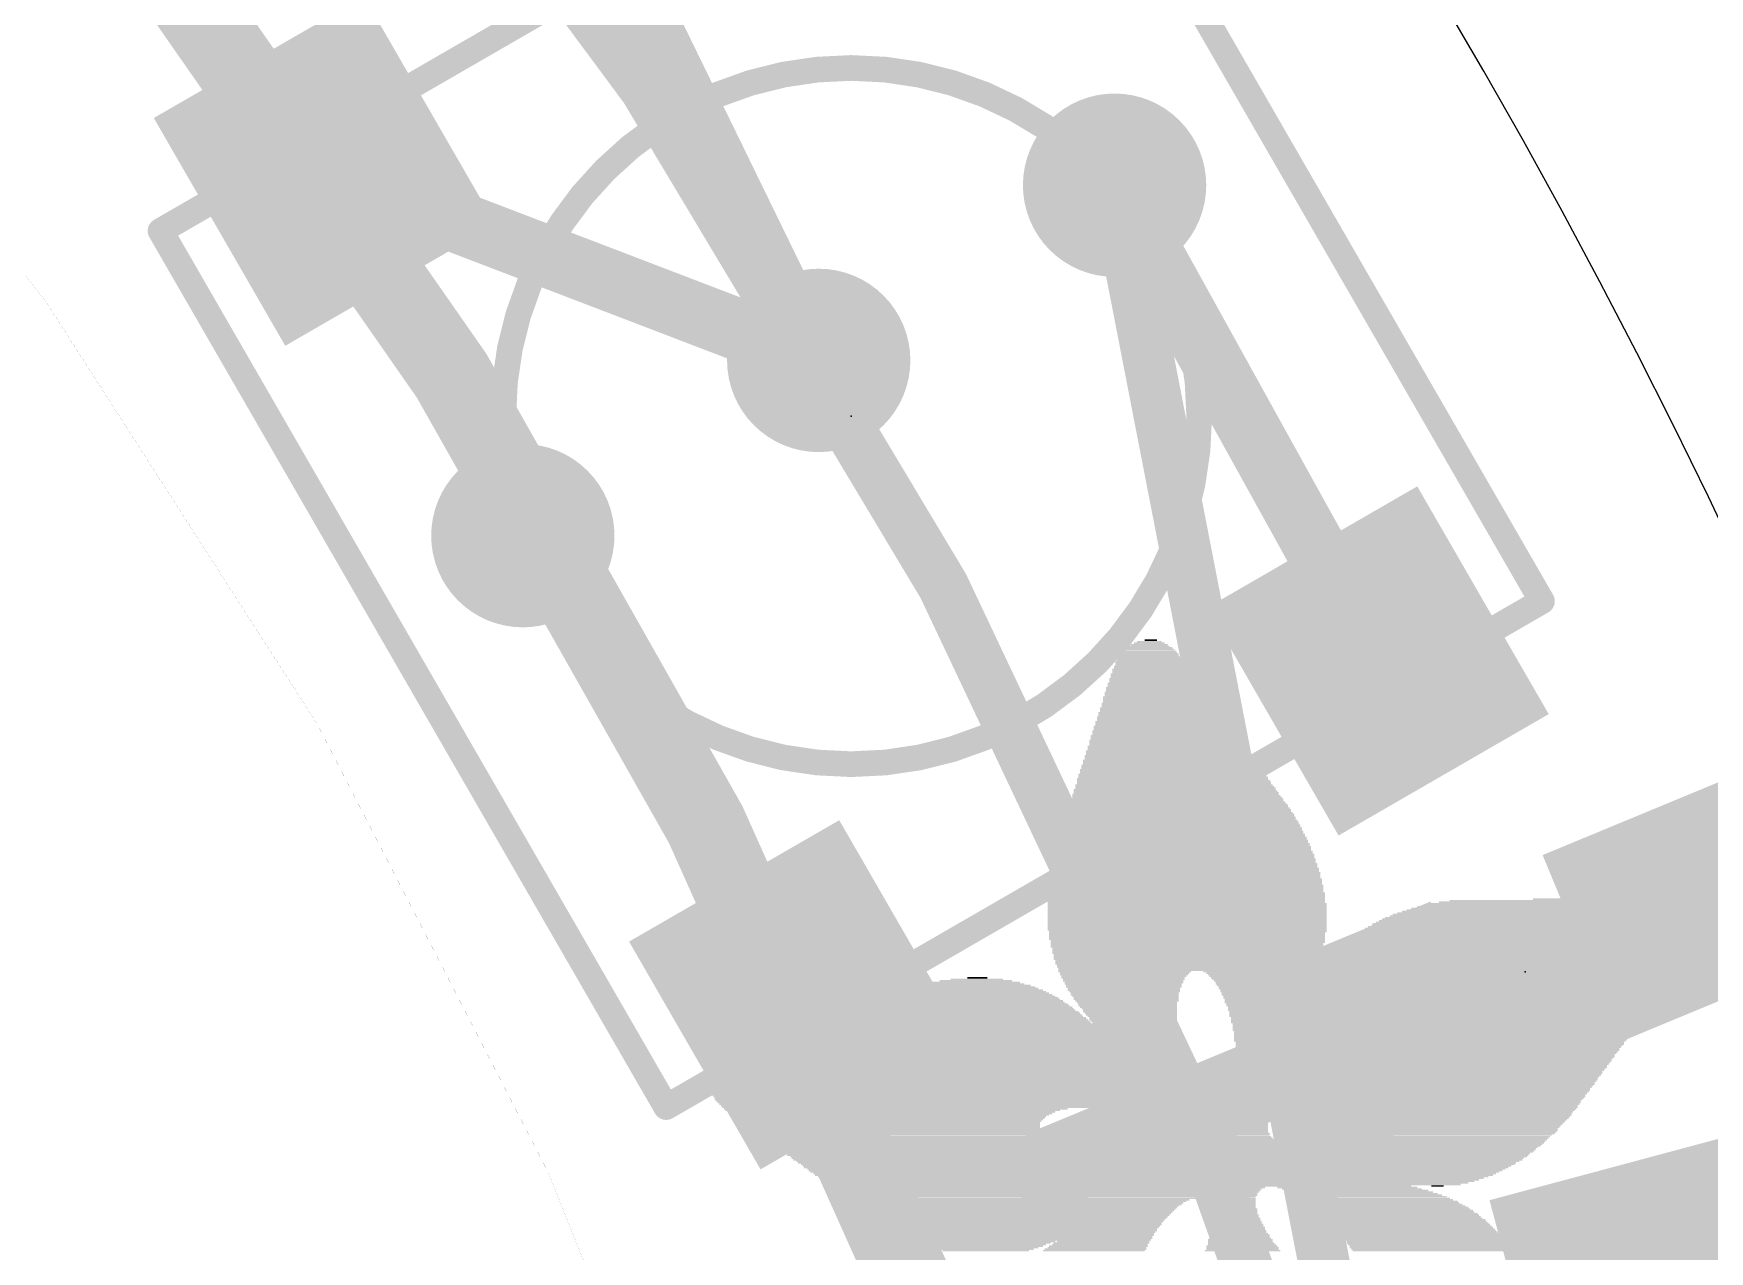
# Model space of a CAD drawing. Extents: x -33.4 to 34.4, y -34.2 to 33.7.
# Drawn here: x 21.25 to 29.54, y 10.48 to 16.5 of the extents above; entities that cross this region are included whole.
import ezdxf

# ---------------------------------------------------------------- set-up
doc = ezdxf.new("R2010")
doc.units = 0
for name, color, linetype in [('1', 22, 'CONTINUOUS'), ('16', 175, 'CONTINUOUS'), ('18', 82, 'CONTINUOUS'), ('20', 7, 'CONTINUOUS'), ('21', 2, 'CONTINUOUS'), ('22', 6, 'CONTINUOUS'), ('23', 7, 'CONTINUOUS')]:
    doc.layers.add(name, color=color, linetype=linetype)

# ---------------------------------------------------------------- blocks, each defined once
blk = doc.blocks.new('RECT')
blk.add_solid([(-0.5, -0.5), (0.5, -0.5), (-0.5, 0.5), (0.5, 0.5)])
blk = doc.blocks.new('ROUNDV')
at = {"const_width": 0.5}
blk.add_lwpolyline([(0, -0.25, 1), (0, 0.25, 1), (0, -0.25)], format="xyb", dxfattribs=at)

msp = doc.modelspace()

# ---------------------------------------------------------------- linework, layer by layer
at = {"layer": '1'}
for points, const_width in [([(29.2, 0, 0.4142), (0, 29.2)], 0.254), ([(22.7199, 15.8863, 1), (22.6654, 15.744)], 0.1524), ([(26.6653, 15.7829, 1), (26.532, 15.7091)], 0.1524), ([(25.1086, 14.8089, 1), (25.1631, 14.9512)], 0.1524), ([(27.8339, 13.3579, 1), (27.9672, 13.4318)], 0.1524), ([(27.8827, 11.4393, 1), (27.8049, 11.6271)], 0.2032), ([(26.9476, 11.2722, 1), (27.0253, 11.0844)], 0.2032), ([(27.0254, 11.0844, 1), (26.9476, 11.2722)], 0.2032), ([(26.2438, 10.9806, 1), (26.3215, 10.7928)], 0.2032)]:
    msp.add_lwpolyline(points, format="xyb", dxfattribs=dict(at, const_width=const_width))
for points, const_width in [([(22.6927, 15.8152), (25.1358, 14.8801)], 0.3048), ([(26.5986, 15.746), (27.9006, 13.3948)], 0.3048), ([(26.9865, 11.1783), (27.8438, 11.5332)], 0.4064), ([(26.2827, 10.8867), (26.9865, 11.1783)], 0.4064)]:
    msp.add_lwpolyline(points, dxfattribs=dict(at, const_width=const_width))
at = {"layer": '16'}
for points, const_width in [([(27.5085, 0.3, 0.4206), (-0.3001, 27.5079)], 0.4064), ([(26.661, 15.7581, 1), (26.5363, 15.7338)], 0.127), ([(25.0788, 14.8522, 1), (25.1929, 14.9079)], 0.127)]:
    msp.add_lwpolyline(points, format="xyb", dxfattribs=dict(at, const_width=const_width))
at = {"layer": '16', "const_width": 0.254}
for points in [[(21.6169, 22.0937), (25.1358, 14.8801)], [(26.5986, 15.746), (28.1305, 7.8674)]]:
    msp.add_lwpolyline(points, dxfattribs=at)
at = {"layer": '20', "const_width": 0.0003}
msp.add_lwpolyline([(0, -26.162, 1), (0, 26.162, 1), (0, -26.162)], format="xyb", dxfattribs=at)
at = {"layer": '20'}
msp.add_arc((0, 0), 32.766, 0, 90, dxfattribs=at)
at = {"layer": '21', "const_width": 0.127}
for points in [[(21.8816, 15.5201), (25.4323, 17.5701)], [(26.6617, 17.2406), (28.7117, 13.6899)], [(24.3816, 11.1899), (21.8816, 15.5201)], [(28.7117, 13.6899), (24.3816, 11.1899)], [(29.113, 10.389), (29.9823, 10.6219)]]:
    msp.add_lwpolyline(points, dxfattribs=at)
at = {"layer": '21'}
for points, const_width in [([(25.2966, 12.8845, 1), (25.2966, 16.3255, 1), (25.2966, 12.8845)], 0.127), ([(21.9091, 15.5359, 1), (21.8541, 15.5042)], 0.0635), ([(21.8657, 15.5476, 1), (21.8974, 15.4926)], 0.0635), ([(28.6842, 13.6741, 1), (28.7392, 13.7058)], 0.0635), ([(28.7276, 13.6624, 1), (28.6958, 13.7174)], 0.0635), ([(24.3657, 11.2174, 1), (24.3974, 11.1624)], 0.0635), ([(24.3541, 11.1741, 1), (24.4091, 11.2058)], 0.0635)]:
    msp.add_lwpolyline(points, format="xyb", dxfattribs=dict(at, const_width=const_width))
at = {"layer": '23'}
for p in [(25.2966, 14.605), (28.6291, 11.8585)]:
    msp.add_point(p, dxfattribs=at)

# ---------------------------------------------------------------- block references
at = {"layer": '1', "xscale": 1.3, "yscale": 1.2}
for p, rotation in [((22.6927, 15.8152), 120), ((27.9006, 13.3948), 120), ((25.0427, 11.7448), 120), ((29.2001, 10.257), 105)]:
    msp.add_blockref('RECT', p, dxfattribs=dict(at, rotation=rotation))
at = {"layer": '1', "xscale": 1.1, "rotation": 22.5}
for p in [(29.4144, 12.1838), (27.8438, 11.5332)]:
    msp.add_blockref('RECT', p, dxfattribs=at)
at = {"layer": '18', "xscale": 0.9064, "yscale": 0.9064}
for p in [(26.5986, 15.746), (26.5986, 15.746), (25.1358, 14.8801), (25.1358, 14.8801), (23.6728, 14.0139), (23.6728, 14.0139)]:
    msp.add_blockref('ROUNDV', p, dxfattribs=at)
at = {"layer": '22', "rotation": 180}
for p, xscale, yscale in [((26.7703, 13.429), 0.2896, 0.0076), ((26.7703, 13.4214), 0.2896, 0.0076), ((26.7704, 13.4366), 0.2743, 0.0076), ((26.7704, 13.4442), 0.2591, 0.0076), ((26.7703, 13.4519), 0.2438, 0.0077), ((26.7703, 13.4595), 0.2286, 0.0076), ((26.7665, 13.4671), 0.2058, 0.0076), ((26.7704, 13.4747), 0.1829, 0.0076), ((26.7703, 13.4823), 0.1524, 0.0076), ((26.7704, 13.49), 0.1219, 0.0077), ((26.778, 13.4976), 0.0609, 0.0076), ((26.7779, 13.3528), 0.381, 0.0076), ((26.7818, 13.3452), 0.3887, 0.0076), ((26.7856, 13.3376), 0.3963, 0.0077), ((26.778, 13.368), 0.3657, 0.0076), ((26.7818, 13.3604), 0.3733, 0.0076), ((26.7742, 13.3909), 0.3429, 0.0076), ((26.7742, 13.3833), 0.3429, 0.0076), ((26.778, 13.3757), 0.3505, 0.0077), ((26.7703, 13.4061), 0.32, 0.0076), ((26.7742, 13.3985), 0.3277, 0.0076), ((26.7703, 13.4138), 0.3048, 0.0077), ((26.797, 13.2614), 0.48, 0.0077), ((26.7932, 13.2842), 0.4572, 0.0076), ((26.7932, 13.2766), 0.4572, 0.0076), ((26.797, 13.269), 0.4648, 0.0076), ((26.7932, 13.2918), 0.442, 0.0076), ((26.7894, 13.3071), 0.4343, 0.0076), ((26.7894, 13.2995), 0.4343, 0.0077), ((26.7818, 13.3299), 0.4039, 0.0076), ((26.7856, 13.3223), 0.4115, 0.0076), ((26.7894, 13.3147), 0.4191, 0.0076), ((26.8123, 13.1852), 0.5563, 0.0077), ((26.8161, 13.1775), 0.5639, 0.0076), ((26.8046, 13.2156), 0.5258, 0.0076), ((26.8084, 13.208), 0.5334, 0.0076), ((26.8122, 13.2004), 0.541, 0.0076), ((26.8122, 13.1928), 0.541, 0.0076), ((26.8008, 13.2385), 0.503, 0.0076), ((26.8046, 13.2309), 0.5106, 0.0076), ((26.8084, 13.2233), 0.5182, 0.0077), ((26.8008, 13.2537), 0.4876, 0.0076), ((26.8008, 13.2461), 0.4876, 0.0076), ((26.8313, 13.0937), 0.6553, 0.0076), ((26.8275, 13.1166), 0.6325, 0.0076), ((26.8275, 13.109), 0.6325, 0.0077), ((26.8313, 13.1013), 0.6401, 0.0076), ((26.8237, 13.1318), 0.6096, 0.0076), ((26.8275, 13.1242), 0.6172, 0.0076), ((26.8199, 13.1394), 0.6019, 0.0076), ((26.8161, 13.1623), 0.5791, 0.0076), ((26.8199, 13.1547), 0.5867, 0.0076), ((26.8237, 13.1471), 0.5943, 0.0077), ((26.8199, 13.1699), 0.5715, 0.0076), ((26.8428, 13.0251), 0.7239, 0.0076), ((26.8466, 13.0175), 0.7315, 0.0076), ((26.8504, 13.0099), 0.7391, 0.0076), ((26.8389, 13.048), 0.701, 0.0076), ((26.8427, 13.0404), 0.7086, 0.0076), ((26.8427, 13.0328), 0.7086, 0.0077), ((26.8351, 13.0709), 0.6782, 0.0077), ((26.8389, 13.0632), 0.6858, 0.0076), ((26.8389, 13.0556), 0.6858, 0.0076), ((26.8351, 13.0785), 0.663, 0.0076), ((26.8313, 13.0861), 0.6553, 0.0076), ((26.8656, 12.9261), 0.8306, 0.0076), ((26.858, 12.9489), 0.8001, 0.0076), ((26.8618, 12.9413), 0.8077, 0.0076), ((26.8656, 12.9337), 0.8153, 0.0076), ((26.8542, 12.9718), 0.7773, 0.0076), ((26.858, 12.9642), 0.7849, 0.0076), ((26.8618, 12.9566), 0.7925, 0.0077), ((26.8465, 13.0023), 0.7468, 0.0076), ((26.8503, 12.9947), 0.7544, 0.0077), ((26.8541, 12.987), 0.762, 0.0076), ((26.8541, 12.9794), 0.762, 0.0076), ((26.877, 12.8575), 0.8992, 0.0076), ((26.8808, 12.8499), 0.9068, 0.0076), ((26.8808, 12.8422), 0.9068, 0.0077), ((26.877, 12.8727), 0.884, 0.0076), ((26.877, 12.8651), 0.884, 0.0076), ((26.8732, 12.8803), 0.8763, 0.0077), ((26.8694, 12.9032), 0.8534, 0.0076), ((26.8694, 12.8956), 0.8534, 0.0076), ((26.8732, 12.888), 0.861, 0.0076), ((26.8656, 12.9184), 0.8306, 0.0077), ((26.8694, 12.9108), 0.8382, 0.0076), ((26.8961, 12.7584), 0.9983, 0.0076), ((26.8999, 12.766), 0.9906, 0.0077), ((26.8923, 12.7813), 0.9753, 0.0076), ((26.8961, 12.7737), 0.9829, 0.0076), ((26.8847, 12.8118), 0.9449, 0.0076), ((26.8885, 12.8041), 0.9525, 0.0077), ((26.8923, 12.7965), 0.9601, 0.0076), ((26.8923, 12.7889), 0.9601, 0.0076), ((26.8808, 12.8346), 0.922, 0.0076), ((26.8846, 12.827), 0.9296, 0.0076), ((26.8885, 12.8194), 0.9373, 0.0076), ((26.9113, 12.6898), 1.0744, 0.0077), ((26.9151, 12.6822), 1.082, 0.0076), ((26.9075, 12.7127), 1.0516, 0.0076), ((26.9075, 12.7051), 1.0516, 0.0076), ((26.9113, 12.6975), 1.0592, 0.0076), ((26.8999, 12.7356), 1.0211, 0.0076), ((26.9037, 12.7279), 1.0287, 0.0077), ((26.9075, 12.7203), 1.0363, 0.0076), ((26.8999, 12.7508), 1.0059, 0.0076), ((26.9037, 12.7432), 1.0135, 0.0076), ((26.9266, 12.5984), 1.1659, 0.0076), ((26.9227, 12.6213), 1.143, 0.0076), ((26.9227, 12.6136), 1.143, 0.0077), ((26.9265, 12.606), 1.1506, 0.0076), ((26.9189, 12.6441), 1.1202, 0.0076), ((26.9227, 12.6365), 1.1278, 0.0076), ((26.9227, 12.6289), 1.1278, 0.0076), ((26.9151, 12.667), 1.0972, 0.0076), ((26.919, 12.6594), 1.1049, 0.0076), ((26.919, 12.6517), 1.1049, 0.0077), ((26.9151, 12.6746), 1.082, 0.0076), ((26.9342, 12.5222), 1.2269, 0.0076), ((26.9342, 12.5146), 1.2269, 0.0076), ((26.9304, 12.5451), 1.2039, 0.0076), ((26.9342, 12.5374), 1.2115, 0.0077), ((26.9342, 12.5298), 1.2115, 0.0076), ((26.9304, 12.5679), 1.1887, 0.0076), ((26.9304, 12.5603), 1.1887, 0.0076), ((26.9342, 12.5527), 1.1963, 0.0076), ((26.9266, 12.5908), 1.1659, 0.0076), ((26.9304, 12.5832), 1.1735, 0.0076), ((26.9304, 12.5755), 1.1735, 0.0077), ((26.9418, 12.4384), 1.2878, 0.0076), ((26.9418, 12.4308), 1.2878, 0.0076), ((26.938, 12.446), 1.2801, 0.0076), ((26.938, 12.4765), 1.2649, 0.0076), ((26.938, 12.4689), 1.2649, 0.0076), ((26.938, 12.4612), 1.2649, 0.0077), ((26.9418, 12.4536), 1.2725, 0.0076), ((26.9342, 12.4993), 1.2421, 0.0077), ((26.938, 12.4917), 1.2497, 0.0076), ((26.938, 12.4841), 1.2497, 0.0076), ((26.938, 12.507), 1.2345, 0.0076), ((26.9418, 12.3774), 1.3183, 0.0076), ((26.9456, 12.3698), 1.3259, 0.0076), ((26.9456, 12.3622), 1.3259, 0.0076), ((26.9456, 12.3546), 1.3259, 0.0076), ((26.9494, 12.347), 1.3335, 0.0077), ((26.9418, 12.4155), 1.303, 0.0076), ((26.9418, 12.4079), 1.303, 0.0076), ((26.9418, 12.4003), 1.303, 0.0076), ((26.9456, 12.3927), 1.3106, 0.0076), ((26.9456, 12.3851), 1.3106, 0.0077), ((26.9418, 12.4232), 1.2878, 0.0077), ((26.9494, 12.2784), 1.364, 0.0076), ((26.9494, 12.2708), 1.364, 0.0077), ((26.9494, 12.2631), 1.364, 0.0076), ((26.9494, 12.3165), 1.3488, 0.0076), ((26.9494, 12.3089), 1.3488, 0.0077), ((26.9494, 12.3012), 1.3488, 0.0076), ((26.9494, 12.2936), 1.3488, 0.0076), ((26.9532, 12.286), 1.3564, 0.0076), ((26.9456, 12.3393), 1.3411, 0.0076), ((26.9456, 12.3317), 1.3411, 0.0076), ((26.9456, 12.3241), 1.3411, 0.0076), ((26.9494, 12.2555), 1.364, 0.0076), ((26.9532, 12.2479), 1.3716, 0.0076), ((26.9532, 12.2403), 1.3716, 0.0076), ((26.9532, 12.2327), 1.3716, 0.0077), ((26.9532, 12.225), 1.3716, 0.0076), ((26.9532, 12.2174), 1.3716, 0.0076), ((26.9532, 12.2098), 1.3716, 0.0076), ((26.9532, 12.2022), 1.3716, 0.0076), ((26.957, 12.1946), 1.3792, 0.0077), ((26.957, 12.1869), 1.3792, 0.0076), ((26.957, 12.1793), 1.3792, 0.0076), ((28.7439, 12.1793), 1.2954, 0.0076), ((28.7553, 12.1869), 1.2573, 0.0076), ((28.763, 12.1946), 1.2115, 0.0077), ((28.7782, 12.2022), 1.1506, 0.0076), ((28.7934, 12.2098), 1.0744, 0.0076), ((28.9687, 12.2174), 0.602, 0.0076), ((26.957, 12.1717), 1.3792, 0.0076), ((26.957, 12.1641), 1.3792, 0.0076), ((26.957, 12.1565), 1.3792, 0.0077), ((26.957, 12.1488), 1.3792, 0.0076), ((26.957, 12.1412), 1.3792, 0.0076), ((26.957, 12.1336), 1.3792, 0.0076), ((26.957, 12.126), 1.3792, 0.0076), ((26.957, 12.1184), 1.3792, 0.0077), ((26.957, 12.1107), 1.3792, 0.0076), ((26.957, 12.1031), 1.3792, 0.0076), ((26.957, 12.0955), 1.3792, 0.0076), ((28.6639, 12.0955), 1.5774, 0.0076), ((28.6677, 12.1031), 1.5544, 0.0076), ((28.6753, 12.1107), 1.5392, 0.0076), ((28.6829, 12.1184), 1.524, 0.0077), ((28.6867, 12.126), 1.5011, 0.0076), ((28.6944, 12.1336), 1.4707, 0.0076), ((28.702, 12.1412), 1.4554, 0.0076), ((28.7096, 12.1488), 1.425, 0.0076), ((28.7172, 12.1565), 1.3945, 0.0077), ((28.7287, 12.1641), 1.3716, 0.0076), ((28.7363, 12.1717), 1.3411, 0.0076), ((26.957, 12.0879), 1.3792, 0.0076), ((26.957, 12.0803), 1.3792, 0.0077), ((26.957, 12.0726), 1.3792, 0.0076), ((26.957, 12.065), 1.3792, 0.0076), ((26.9608, 12.0574), 1.3716, 0.0076), ((26.957, 12.0498), 1.364, 0.0076), ((26.957, 12.0422), 1.364, 0.0077), ((26.957, 12.0345), 1.364, 0.0076), ((26.957, 12.0269), 1.364, 0.0076), ((26.957, 12.0193), 1.364, 0.0076), ((26.9608, 12.0117), 1.3564, 0.0076), ((28.6068, 12.0117), 1.7069, 0.0076), ((28.6144, 12.0193), 1.6917, 0.0076), ((28.6182, 12.0269), 1.684, 0.0076), ((28.6258, 12.0345), 1.684, 0.0076), ((28.6258, 12.0422), 1.6688, 0.0077), ((28.6334, 12.0498), 1.6536, 0.0076), ((28.6373, 12.0574), 1.6459, 0.0076), ((28.6449, 12.065), 1.6307, 0.0076), ((28.6486, 12.0726), 1.6231, 0.0076), ((28.6563, 12.0803), 1.6078, 0.0077), ((28.6601, 12.0879), 1.585, 0.0076), ((26.9608, 12.0041), 1.3564, 0.0077), ((26.957, 11.9964), 1.3488, 0.0076), ((26.957, 11.9888), 1.3488, 0.0076), ((26.957, 11.9812), 1.3488, 0.0076), ((26.9609, 11.9736), 1.3411, 0.0076), ((26.9609, 11.966), 1.3411, 0.0077), ((26.9571, 11.9583), 1.3335, 0.0076), ((26.9571, 11.9507), 1.3335, 0.0076), ((26.957, 11.9355), 1.3182, 0.0076), ((26.9609, 11.9431), 1.3259, 0.0076), ((28.5534, 11.9355), 1.7526, 0.0076), ((28.561, 11.9431), 1.7526, 0.0076), ((28.5648, 11.9507), 1.745, 0.0076), ((28.5724, 11.9583), 1.7449, 0.0076), ((28.5763, 11.966), 1.7373, 0.0077), ((28.5839, 11.9736), 1.7374, 0.0076), ((28.5877, 11.9812), 1.7298, 0.0076), ((28.5915, 11.9888), 1.7222, 0.0076), ((28.5992, 11.9964), 1.7221, 0.0076), ((28.6029, 12.0041), 1.7145, 0.0077), ((26.957, 11.9279), 1.3182, 0.0077), ((26.957, 11.9202), 1.3182, 0.0076), ((26.9608, 11.9126), 1.3106, 0.0076), ((26.957, 11.905), 1.303, 0.0076), ((26.957, 11.8974), 1.303, 0.0076), ((26.9608, 11.8898), 1.2954, 0.0077), ((26.957, 11.8821), 1.2878, 0.0076), ((26.9608, 11.8745), 1.2802, 0.0076), ((26.9608, 11.8669), 1.2802, 0.0076), ((26.6484, 11.8593), 0.6554, 0.0076), ((26.6484, 11.8517), 0.64, 0.0077), ((27.3152, 11.8593), 0.5563, 0.0076), ((27.3228, 11.8517), 0.541, 0.0077), ((28.4924, 11.8517), 1.7526, 0.0077), ((28.5039, 11.8669), 1.7602, 0.0076), ((28.5001, 11.8593), 1.7526, 0.0076), ((28.5115, 11.8745), 1.7602, 0.0076), ((28.5153, 11.8821), 1.7526, 0.0076), ((28.5267, 11.8974), 1.7602, 0.0076), ((28.5229, 11.8898), 1.7526, 0.0077), ((28.5305, 11.905), 1.7526, 0.0076), ((28.5382, 11.9126), 1.7526, 0.0076), ((28.5458, 11.9279), 1.7526, 0.0077), ((28.5458, 11.9202), 1.7526, 0.0076), ((25.9016, 11.7678), 0.6858, 0.0076), ((25.9017, 11.7755), 0.6401, 0.0077), ((25.9055, 11.7831), 0.6019, 0.0076), ((25.9055, 11.7907), 0.5563, 0.0076), ((25.9055, 11.7983), 0.4953, 0.0076), ((25.9131, 11.8059), 0.4343, 0.0076), ((25.9131, 11.8136), 0.3581, 0.0077), ((25.9169, 11.8212), 0.2591, 0.0076), ((25.9207, 11.8288), 0.099, 0.0076), ((26.6446, 11.844), 0.6324, 0.0076), ((26.6446, 11.8364), 0.6172, 0.0076), ((26.6408, 11.8288), 0.6096, 0.0076), ((26.6446, 11.8212), 0.602, 0.0076), ((26.6408, 11.8136), 0.5944, 0.0077), ((26.6446, 11.8059), 0.5868, 0.0076), ((26.6408, 11.7983), 0.5791, 0.0076), ((26.6446, 11.7907), 0.5715, 0.0076), ((26.6446, 11.7831), 0.5715, 0.0076), ((26.6446, 11.7755), 0.5562, 0.0077), ((26.6446, 11.7678), 0.5562, 0.0076), ((27.3228, 11.844), 0.5258, 0.0076), ((27.3266, 11.8364), 0.5182, 0.0076), ((27.3304, 11.8288), 0.5106, 0.0076), ((27.3304, 11.8212), 0.4953, 0.0076), ((27.3342, 11.8136), 0.4876, 0.0077), ((27.338, 11.8059), 0.48, 0.0076), ((27.3342, 11.7983), 0.4724, 0.0076), ((27.338, 11.7907), 0.4648, 0.0076), ((27.338, 11.7831), 0.4496, 0.0076), ((28.2143, 11.7755), 2.2022, 0.0077), ((28.2143, 11.7678), 2.187, 0.0076), ((28.4467, 11.7831), 1.7526, 0.0076), ((28.4543, 11.7983), 1.7526, 0.0076), ((28.4543, 11.7907), 1.7526, 0.0076), ((28.462, 11.8059), 1.7526, 0.0076), ((28.4696, 11.8212), 1.7526, 0.0076), ((28.4696, 11.8136), 1.7526, 0.0077), ((28.4772, 11.8288), 1.7526, 0.0076), ((28.4886, 11.844), 1.7602, 0.0076), ((28.4848, 11.8364), 1.7526, 0.0076), ((25.8407, 11.684), 1.0973, 0.0076), ((25.8445, 11.6916), 1.0592, 0.0076), ((25.8559, 11.6993), 1.0211, 0.0077), ((25.8597, 11.7069), 0.983, 0.0076), ((25.8674, 11.7145), 0.9525, 0.0076), ((25.8712, 11.7221), 0.9144, 0.0076), ((25.8788, 11.7297), 0.8839, 0.0076), ((25.8826, 11.7374), 0.8458, 0.0077), ((25.8864, 11.745), 0.8078, 0.0076), ((25.8902, 11.7526), 0.7696, 0.0076), ((25.8979, 11.7602), 0.7239, 0.0076), ((26.6484, 11.7602), 0.5486, 0.0076), ((26.6484, 11.7526), 0.5334, 0.0076), ((26.6484, 11.745), 0.5334, 0.0076), ((26.6522, 11.7374), 0.5258, 0.0077), ((26.656, 11.7297), 0.5182, 0.0076), ((26.656, 11.7221), 0.5182, 0.0076), ((26.6599, 11.7145), 0.5105, 0.0076), ((26.6599, 11.7069), 0.4953, 0.0076), ((26.6637, 11.6993), 0.4877, 0.0077), ((26.6637, 11.6916), 0.4877, 0.0076), ((26.6675, 11.684), 0.4801, 0.0076), ((28.2143, 11.7602), 2.187, 0.0076), ((28.2143, 11.7526), 2.1717, 0.0076), ((28.2105, 11.745), 2.164, 0.0076), ((28.2105, 11.7374), 2.1488, 0.0077), ((28.2105, 11.7297), 2.1488, 0.0076), ((28.2105, 11.7221), 2.1336, 0.0076), ((28.2067, 11.7145), 2.126, 0.0076), ((28.2029, 11.7069), 2.1184, 0.0076), ((28.2067, 11.6993), 2.1108, 0.0077), ((28.2029, 11.6916), 2.1031, 0.0076), ((28.2029, 11.684), 2.0879, 0.0076), ((25.9703, 11.6002), 1.8745, 0.0076), ((25.7683, 11.6078), 1.425, 0.0076), ((25.7759, 11.6154), 1.3944, 0.0076), ((25.7835, 11.6231), 1.364, 0.0077), ((25.7912, 11.6307), 1.3335, 0.0076), ((25.795, 11.6383), 1.2954, 0.0076), ((25.8064, 11.6459), 1.2573, 0.0076), ((25.814, 11.6535), 1.2268, 0.0076), ((25.8217, 11.6612), 1.1963, 0.0077), ((25.8255, 11.6688), 1.1583, 0.0076), ((25.8331, 11.6764), 1.1277, 0.0076), ((26.6713, 11.6764), 0.4725, 0.0076), ((26.6751, 11.6688), 0.4648, 0.0076), ((26.6751, 11.6612), 0.4648, 0.0077), ((26.6789, 11.6535), 0.4572, 0.0076), ((26.6827, 11.6459), 0.4496, 0.0076), ((26.6865, 11.6383), 0.442, 0.0076), ((26.6903, 11.6307), 0.4344, 0.0076), ((26.6903, 11.6231), 0.4344, 0.0077), ((26.6942, 11.6154), 0.4267, 0.0076), ((26.698, 11.6078), 0.4191, 0.0076), ((28.199, 11.6688), 2.0803, 0.0076), ((28.2029, 11.6764), 2.0879, 0.0076), ((28.1991, 11.6612), 2.065, 0.0077), ((28.1953, 11.6535), 2.0574, 0.0076), ((28.1953, 11.6459), 2.0574, 0.0076), ((28.1914, 11.6383), 2.0497, 0.0076), ((28.1914, 11.6307), 2.0345, 0.0076), ((28.1838, 11.6078), 2.0193, 0.0076), ((28.1877, 11.6231), 2.0269, 0.0077), ((28.1877, 11.6154), 2.0269, 0.0076), ((28.1838, 11.6002), 2.0041, 0.0076), ((25.8407, 11.5164), 2.1488, 0.0076), ((25.8521, 11.524), 2.126, 0.0076), ((25.8674, 11.5316), 2.0955, 0.0076), ((25.8788, 11.5392), 2.0726, 0.0076), ((25.8864, 11.5469), 2.0422, 0.0077), ((25.8979, 11.5545), 2.0193, 0.0076), ((25.9093, 11.5621), 1.9965, 0.0076), ((25.9207, 11.5697), 1.9736, 0.0076), ((25.9322, 11.5773), 1.9507, 0.0076), ((25.9436, 11.585), 1.9279, 0.0077), ((25.9588, 11.5926), 1.8974, 0.0076), ((28.18, 11.5926), 1.9964, 0.0076), ((28.18, 11.585), 1.9964, 0.0077), ((28.1762, 11.5773), 1.9888, 0.0076), ((28.1724, 11.5697), 1.9812, 0.0076), ((28.1762, 11.5621), 1.9736, 0.0076), ((28.1724, 11.5545), 1.966, 0.0076), ((28.1686, 11.5469), 1.9584, 0.0077), ((28.1609, 11.524), 1.9431, 0.0076), ((28.1648, 11.5392), 1.9507, 0.0076), ((28.1648, 11.5316), 1.9507, 0.0076), ((28.1572, 11.5164), 1.9355, 0.0076), ((25.7797, 11.4402), 2.3012, 0.0076), ((25.7797, 11.4326), 2.3012, 0.0077), ((25.7835, 11.4478), 2.2936, 0.0076), ((25.7835, 11.4554), 2.2784, 0.0076), ((25.7873, 11.463), 2.2707, 0.0076), ((25.795, 11.4707), 2.2555, 0.0077), ((25.7988, 11.4783), 2.2479, 0.0076), ((25.8064, 11.4859), 2.2326, 0.0076), ((25.8102, 11.4935), 2.2098, 0.0076), ((25.8217, 11.5011), 2.1869, 0.0076), ((25.8293, 11.5088), 2.1717, 0.0077), ((28.1533, 11.4935), 1.9127, 0.0076), ((28.1495, 11.4859), 1.905, 0.0076), ((28.1457, 11.4783), 1.8974, 0.0076), ((28.1457, 11.4707), 1.8974, 0.0077), ((28.1419, 11.463), 1.8898, 0.0076), ((28.1381, 11.4554), 1.8822, 0.0076), ((28.1343, 11.4478), 1.8746, 0.0076), ((28.1343, 11.4402), 1.8746, 0.0076), ((28.1304, 11.4326), 1.8669, 0.0077), ((28.1572, 11.5088), 1.9203, 0.0077), ((28.1572, 11.5011), 1.9203, 0.0076), ((25.7721, 11.3792), 2.347, 0.0076), ((25.7721, 11.3716), 2.347, 0.0076), ((25.7759, 11.364), 2.3546, 0.0076), ((25.7759, 11.3564), 2.3546, 0.0077), ((25.7721, 11.4021), 2.3318, 0.0076), ((25.7721, 11.3945), 2.3318, 0.0077), ((25.7759, 11.3868), 2.3394, 0.0076), ((25.776, 11.4173), 2.3241, 0.0076), ((25.776, 11.4097), 2.3241, 0.0076), ((25.7759, 11.4249), 2.3088, 0.0076), ((27.4866, 11.4021), 0.5792, 0.0076), ((27.4599, 11.3868), 0.5258, 0.0076), ((27.4485, 11.3792), 0.503, 0.0076), ((27.418, 11.3564), 0.442, 0.0077), ((28.1267, 11.4249), 1.8593, 0.0076), ((28.1267, 11.4173), 1.8593, 0.0076), ((27.5095, 11.4097), 0.6249, 0.0076), ((27.4714, 11.3945), 0.5487, 0.0077), ((27.4371, 11.3716), 0.4801, 0.0076), ((27.4295, 11.364), 0.4649, 0.0076), ((28.4772, 11.4097), 1.143, 0.0076), ((28.4886, 11.4021), 1.1049, 0.0076), ((28.4925, 11.3945), 1.0821, 0.0077), ((28.4962, 11.3868), 1.0745, 0.0076), ((28.4962, 11.3792), 1.0591, 0.0076), ((28.4925, 11.3716), 1.0515, 0.0076), ((28.4925, 11.364), 1.0363, 0.0076), ((28.4925, 11.3564), 1.0363, 0.0077), ((25.7759, 11.3335), 2.3698, 0.0076), ((25.7797, 11.3259), 2.3774, 0.0076), ((25.7797, 11.3183), 2.3774, 0.0077), ((25.7836, 11.3106), 2.3851, 0.0076), ((25.7836, 11.303), 2.3851, 0.0076), ((25.7797, 11.3487), 2.3622, 0.0076), ((25.7797, 11.3411), 2.3622, 0.0076), ((25.7912, 11.2954), 2.3851, 0.0076), ((25.7912, 11.2878), 2.3851, 0.0076), ((25.795, 11.2802), 2.3927, 0.0077), ((25.795, 11.2725), 2.3927, 0.0076), ((27.3342, 11.2725), 0.32, 0.0076), ((27.3609, 11.303), 0.3581, 0.0076), ((27.3571, 11.2954), 0.3505, 0.0076), ((27.3495, 11.2878), 0.3353, 0.0076), ((27.3457, 11.2802), 0.3277, 0.0077), ((27.3837, 11.3259), 0.3886, 0.0076), ((27.3799, 11.3183), 0.381, 0.0077), ((27.3723, 11.3106), 0.3658, 0.0076), ((27.399, 11.3411), 0.4191, 0.0076), ((27.3914, 11.3335), 0.4039, 0.0076), ((27.4104, 11.3487), 0.4268, 0.0076), ((28.4505, 11.2725), 0.9982, 0.0076), ((28.4581, 11.2878), 0.9983, 0.0076), ((28.4543, 11.2802), 0.9906, 0.0077), ((28.4696, 11.303), 1.0058, 0.0076), ((28.4658, 11.2954), 0.9982, 0.0076), ((28.4886, 11.3487), 1.0287, 0.0076), ((28.481, 11.3335), 1.0134, 0.0076), ((28.481, 11.3259), 1.0134, 0.0076), ((28.4772, 11.3183), 1.0058, 0.0077), ((28.4734, 11.3106), 0.9982, 0.0076), ((28.4849, 11.3411), 1.0211, 0.0076), ((25.8064, 11.2573), 2.4003, 0.0076), ((25.8064, 11.2497), 2.4003, 0.0076), ((25.8026, 11.2649), 2.3927, 0.0076), ((25.8141, 11.2421), 2.4003, 0.0077), ((25.8217, 11.2344), 2.4003, 0.0076), ((25.8255, 11.2268), 2.4079, 0.0076), ((25.8331, 11.2192), 2.4079, 0.0076), ((25.8407, 11.2116), 2.4079, 0.0076), ((25.8483, 11.204), 2.408, 0.0077), ((25.8598, 11.1963), 2.4155, 0.0076), ((26.0312, 11.1887), 2.7432, 0.0076), ((27.2656, 11.1963), 0.2896, 0.0076), ((27.2771, 11.204), 0.2819, 0.0077), ((27.2847, 11.2116), 0.2819, 0.0076), ((27.2961, 11.2268), 0.2896, 0.0076), ((27.2923, 11.2192), 0.282, 0.0076), ((27.3037, 11.2344), 0.2896, 0.0076), ((27.3152, 11.2497), 0.2971, 0.0076), ((27.3114, 11.2421), 0.2895, 0.0077), ((27.3304, 11.2649), 0.3124, 0.0076), ((27.3266, 11.2573), 0.3048, 0.0076), ((28.3819, 11.1887), 1.0135, 0.0076), ((28.3858, 11.1963), 1.0059, 0.0076), ((28.3934, 11.204), 1.0058, 0.0077), ((28.401, 11.2116), 1.0058, 0.0076), ((28.4048, 11.2192), 0.9982, 0.0076), ((28.4124, 11.2268), 0.9982, 0.0076), ((28.42, 11.2344), 0.9983, 0.0076), ((28.4277, 11.2421), 0.9982, 0.0077), ((28.4315, 11.2497), 0.9906, 0.0076), ((28.4429, 11.2649), 0.9982, 0.0076), ((28.4391, 11.2573), 0.9906, 0.0076), ((25.5169, 11.1811), 1.6993, 0.0076), ((25.5016, 11.1735), 1.6536, 0.0076), ((25.4978, 11.1659), 1.6154, 0.0077), ((25.494, 11.1582), 1.5926, 0.0076), ((25.4901, 11.1506), 1.5697, 0.0076), ((25.4901, 11.143), 1.5393, 0.0076), ((25.4902, 11.1354), 1.524, 0.0076), ((25.4901, 11.1278), 1.5087, 0.0077), ((25.494, 11.1201), 1.4859, 0.0076), ((25.494, 11.1125), 1.4707, 0.0076), ((25.4978, 11.1049), 1.463, 0.0076), ((26.9799, 11.1811), 0.8306, 0.0076), ((26.9989, 11.1735), 0.7772, 0.0076), ((27.018, 11.1659), 0.7391, 0.0077), ((27.0294, 11.1582), 0.701, 0.0076), ((27.037, 11.1506), 0.6706, 0.0076), ((27.0485, 11.143), 0.6477, 0.0076), ((27.0561, 11.1354), 0.6172, 0.0076), ((27.0637, 11.1278), 0.602, 0.0077), ((27.0675, 11.1201), 0.5792, 0.0076), ((27.0752, 11.1125), 0.5639, 0.0076), ((27.0828, 11.1049), 0.5487, 0.0076), ((28.2829, 11.1049), 1.0592, 0.0076), ((28.2943, 11.1125), 1.0516, 0.0076), ((28.302, 11.1201), 1.0515, 0.0076), ((28.3133, 11.1278), 1.0439, 0.0077), ((28.321, 11.1354), 1.044, 0.0076), ((28.3325, 11.143), 1.0363, 0.0076), ((28.3401, 11.1506), 1.0363, 0.0076), ((28.3477, 11.1582), 1.0211, 0.0076), ((28.3553, 11.1659), 1.0211, 0.0077), ((28.3667, 11.1735), 1.0134, 0.0076), ((28.3743, 11.1811), 1.0135, 0.0076), ((25.5054, 11.0973), 1.4478, 0.0076), ((25.5092, 11.0897), 1.4402, 0.0077), ((25.5169, 11.082), 1.4249, 0.0076), ((25.5206, 11.0744), 1.4173, 0.0076), ((25.5245, 11.0668), 1.4097, 0.0076), ((25.5321, 11.0592), 1.3945, 0.0076), ((25.5397, 11.0516), 1.3944, 0.0077), ((25.5511, 11.0439), 1.3868, 0.0076), ((25.5549, 11.0363), 1.3792, 0.0076), ((25.5626, 11.0287), 1.3793, 0.0076), ((25.574, 11.0211), 1.3716, 0.0076), ((27.0904, 11.0973), 0.5334, 0.0076), ((27.0942, 11.0897), 0.5258, 0.0077), ((27.1018, 11.082), 0.5106, 0.0076), ((27.1056, 11.0744), 0.503, 0.0076), ((27.1095, 11.0668), 0.4953, 0.0076), ((27.1171, 11.0592), 0.4953, 0.0076), ((27.1209, 11.0516), 0.4877, 0.0077), ((27.1285, 11.0439), 0.4877, 0.0076), ((27.1437, 11.0287), 0.503, 0.0076), ((27.1361, 11.0363), 0.4877, 0.0076), ((27.1628, 11.0211), 0.5257, 0.0076), ((28.1191, 11.0211), 1.2192, 0.0076), ((28.1457, 11.0287), 1.1811, 0.0076), ((28.1648, 11.0363), 1.1582, 0.0076), ((28.1838, 11.0439), 1.1354, 0.0076), ((28.1953, 11.0516), 1.1277, 0.0077), ((28.2143, 11.0592), 1.1202, 0.0076), ((28.2258, 11.0668), 1.1125, 0.0076), ((28.241, 11.0744), 1.0973, 0.0076), ((28.2486, 11.082), 1.082, 0.0076), ((28.26, 11.0897), 1.0744, 0.0077), ((28.2715, 11.0973), 1.0668, 0.0076), ((25.5816, 11.0135), 1.3716, 0.0077), ((25.593, 11.0058), 1.364, 0.0076), ((25.6045, 10.9982), 1.3716, 0.0076), ((25.6121, 10.9906), 1.3716, 0.0076), ((25.6273, 10.983), 1.3716, 0.0076), ((25.6388, 10.9754), 1.3793, 0.0077), ((25.6464, 10.9677), 1.3792, 0.0076), ((25.6654, 10.9601), 1.3868, 0.0076), ((25.6769, 10.9525), 1.3945, 0.0076), ((25.6921, 10.9449), 1.3944, 0.0076), ((25.7074, 10.9373), 1.4097, 0.0077), ((27.7419, 10.9373), 1.7602, 0.0077), ((27.7571, 10.9449), 1.7602, 0.0076), ((27.7647, 10.9525), 1.7602, 0.0076), ((27.78, 10.9677), 1.7755, 0.0076), ((27.7724, 10.9601), 1.7603, 0.0076), ((27.7914, 10.983), 1.783, 0.0076), ((27.7876, 10.9754), 1.7754, 0.0077), ((27.8105, 11.0135), 1.8211, 0.0077), ((27.8067, 11.0058), 1.8135, 0.0076), ((27.8029, 10.9982), 1.8059, 0.0076), ((27.7953, 10.9906), 1.7907, 0.0076), ((25.7226, 10.9296), 1.4249, 0.0076), ((25.7454, 10.922), 1.4402, 0.0076), ((25.7645, 10.9144), 1.463, 0.0076), ((25.7912, 10.9068), 1.4859, 0.0076), ((25.8255, 10.8992), 1.5393, 0.0077), ((26.8046, 10.8915), 3.4824, 0.0076), ((26.8046, 10.8839), 3.4518, 0.0076), ((26.8008, 10.8763), 3.429, 0.0076), ((26.797, 10.8687), 3.4062, 0.0076), ((26.797, 10.8611), 3.3756, 0.0077), ((26.7932, 10.8534), 3.3528, 0.0076), ((27.6466, 10.8992), 1.8288, 0.0077), ((27.681, 10.9068), 1.7907, 0.0076), ((27.7, 10.9144), 1.7679, 0.0076), ((27.7152, 10.922), 1.7678, 0.0076), ((27.7305, 10.9296), 1.7679, 0.0076), ((26.7894, 10.8458), 3.3147, 0.0076), ((26.7818, 10.8382), 3.2843, 0.0076), ((26.7742, 10.8306), 3.2537, 0.0076), ((26.7703, 10.823), 3.2156, 0.0077), ((26.7589, 10.8153), 3.1776, 0.0076), ((26.7475, 10.8077), 3.1242, 0.0076), ((26.6294, 10.8001), 2.8727, 0.0076), ((26.2712, 10.7925), 2.1412, 0.0076), ((26.2712, 10.7849), 2.1108, 0.0077), ((26.2713, 10.7772), 2.0955, 0.0076), ((26.275, 10.7696), 2.0726, 0.0076), ((27.7495, 10.7925), 0.6934, 0.0076), ((27.7724, 10.7849), 0.6935, 0.0077), ((27.799, 10.7772), 0.701, 0.0076), ((27.8181, 10.7696), 0.7087, 0.0076), ((28.1953, 10.8001), 0.0609, 0.0076), ((26.275, 10.762), 2.0574, 0.0076), ((26.2788, 10.7544), 2.0498, 0.0076), ((26.2827, 10.7468), 2.0269, 0.0077), ((26.2865, 10.7391), 2.0193, 0.0076), ((26.1264, 10.7315), 1.684, 0.0076), ((26.1265, 10.7239), 1.6535, 0.0076), ((26.1227, 10.7163), 1.6307, 0.0076), ((26.1264, 10.7087), 1.6078, 0.0077), ((26.1226, 10.701), 1.585, 0.0076), ((26.1227, 10.6934), 1.5697, 0.0076), ((27.1628, 10.7315), 0.2667, 0.0076), ((27.1704, 10.7239), 0.2515, 0.0076), ((27.1742, 10.7163), 0.2438, 0.0076), ((27.178, 10.7087), 0.2362, 0.0077), ((27.178, 10.701), 0.2362, 0.0076), ((27.1818, 10.6934), 0.2286, 0.0076), ((27.8372, 10.762), 0.7163, 0.0076), ((27.8562, 10.7544), 0.7239, 0.0076), ((27.8753, 10.7468), 0.7315, 0.0077), ((27.8905, 10.7391), 0.7315, 0.0076), ((27.9019, 10.7315), 0.7392, 0.0076), ((27.921, 10.7239), 0.7467, 0.0076), ((27.9286, 10.7163), 0.7467, 0.0076), ((27.9438, 10.7087), 0.7468, 0.0077), ((27.9552, 10.701), 0.7544, 0.0076), ((27.9667, 10.6934), 0.762, 0.0076), ((26.1265, 10.6858), 1.5469, 0.0076), ((26.1264, 10.6782), 1.5316, 0.0076), ((26.1303, 10.6706), 1.5087, 0.0077), ((26.1303, 10.6629), 1.4935, 0.0076), ((26.1303, 10.6553), 1.4783, 0.0076), ((26.1341, 10.6477), 1.4555, 0.0076), ((26.1341, 10.6401), 1.4401, 0.0076), ((26.1341, 10.6325), 1.4249, 0.0077), ((26.1379, 10.6248), 1.4021, 0.0076), ((26.1379, 10.6172), 1.3869, 0.0076), ((26.1455, 10.6096), 1.3716, 0.0076), ((27.1856, 10.6858), 0.2362, 0.0076), ((27.1856, 10.6782), 0.2362, 0.0076), ((27.1856, 10.6706), 0.2362, 0.0077), ((27.1894, 10.6629), 0.2286, 0.0076), ((27.1932, 10.6553), 0.2362, 0.0076), ((27.1932, 10.6477), 0.2362, 0.0076), ((27.1971, 10.6401), 0.2439, 0.0076), ((27.1971, 10.6325), 0.2439, 0.0077), ((27.2009, 10.6248), 0.2515, 0.0076), ((27.2009, 10.6172), 0.2515, 0.0076), ((27.2047, 10.6096), 0.2591, 0.0076), ((27.9743, 10.6858), 0.762, 0.0076), ((27.9895, 10.6782), 0.762, 0.0076), ((27.9971, 10.6706), 0.762, 0.0077), ((28.0086, 10.6629), 0.7696, 0.0076), ((28.0162, 10.6553), 0.7696, 0.0076), ((28.0238, 10.6477), 0.7696, 0.0076), ((28.0314, 10.6401), 0.7696, 0.0076), ((28.0429, 10.6325), 0.7773, 0.0077), ((28.0505, 10.6248), 0.7772, 0.0076), ((28.0581, 10.6172), 0.7772, 0.0076), ((28.0657, 10.6096), 0.7772, 0.0076), ((26.1493, 10.602), 1.3488, 0.0076), ((26.1493, 10.5944), 1.3335, 0.0077), ((26.1531, 10.5867), 1.3106, 0.0076), ((26.1607, 10.5791), 1.2954, 0.0076), ((26.1646, 10.5715), 1.2725, 0.0076), ((26.1684, 10.5639), 1.2497, 0.0076), ((26.1722, 10.5563), 1.2421, 0.0077), ((26.1798, 10.5486), 1.2116, 0.0076), ((26.1874, 10.541), 1.1964, 0.0076), ((26.1912, 10.5334), 1.1734, 0.0076), ((25.9626, 10.5258), 0.6858, 0.0076), ((26.5417, 10.5258), 0.4572, 0.0076), ((27.2199, 10.5334), 0.32, 0.0076), ((27.2199, 10.5258), 0.32, 0.0076), ((27.2123, 10.5639), 0.2896, 0.0076), ((27.2161, 10.5563), 0.2972, 0.0077), ((27.2161, 10.5486), 0.2972, 0.0076), ((27.2199, 10.541), 0.3048, 0.0076), ((27.2085, 10.5791), 0.2819, 0.0076), ((27.2085, 10.5715), 0.2819, 0.0076), ((27.2047, 10.602), 0.2591, 0.0076), ((27.2085, 10.5944), 0.2667, 0.0077), ((27.2085, 10.5867), 0.2667, 0.0076), ((28.0734, 10.602), 0.7773, 0.0076), ((28.081, 10.5944), 0.7773, 0.0077), ((28.0886, 10.5867), 0.7772, 0.0076), ((28.0924, 10.5791), 0.7848, 0.0076), ((28.1, 10.5715), 0.7848, 0.0076), ((28.1076, 10.5639), 0.7849, 0.0076), ((28.1152, 10.5563), 0.7849, 0.0077), ((28.1228, 10.5486), 0.7849, 0.0076), ((28.1267, 10.541), 0.7925, 0.0076), ((28.1343, 10.5334), 0.7924, 0.0076), ((28.1381, 10.5258), 0.7848, 0.0076), ((25.9626, 10.5182), 0.64, 0.0077), ((25.9588, 10.5105), 0.602, 0.0076), ((25.9626, 10.5029), 0.5638, 0.0076), ((25.9626, 10.4953), 0.5182, 0.0076), ((25.9626, 10.4877), 0.4724, 0.0076), ((25.9626, 10.4801), 0.4268, 0.0077), ((26.496, 10.4801), 0.503, 0.0077), ((26.5037, 10.4877), 0.5029, 0.0076), ((26.5113, 10.4953), 0.4877, 0.0076), ((26.5189, 10.5029), 0.4877, 0.0076), ((26.5265, 10.5105), 0.4724, 0.0076), ((26.5341, 10.5182), 0.4724, 0.0077), ((27.2313, 10.4801), 0.3734, 0.0077), ((27.2276, 10.5029), 0.3505, 0.0076), ((27.2314, 10.4953), 0.3581, 0.0076), ((27.2314, 10.4877), 0.3581, 0.0076), ((27.2237, 10.5182), 0.3276, 0.0077), ((27.2276, 10.5105), 0.3353, 0.0076), ((28.142, 10.5182), 0.7925, 0.0077), ((28.1496, 10.5105), 0.7925, 0.0076), ((28.1609, 10.4953), 0.8001, 0.0076), ((28.1572, 10.5029), 0.7925, 0.0076), ((28.1648, 10.4877), 0.7925, 0.0076), ((28.1724, 10.4801), 0.7924, 0.0077)]:
    msp.add_blockref('RECT', p, dxfattribs=dict(at, xscale=xscale, yscale=yscale))

doc.saveas('drawing.dxf')
